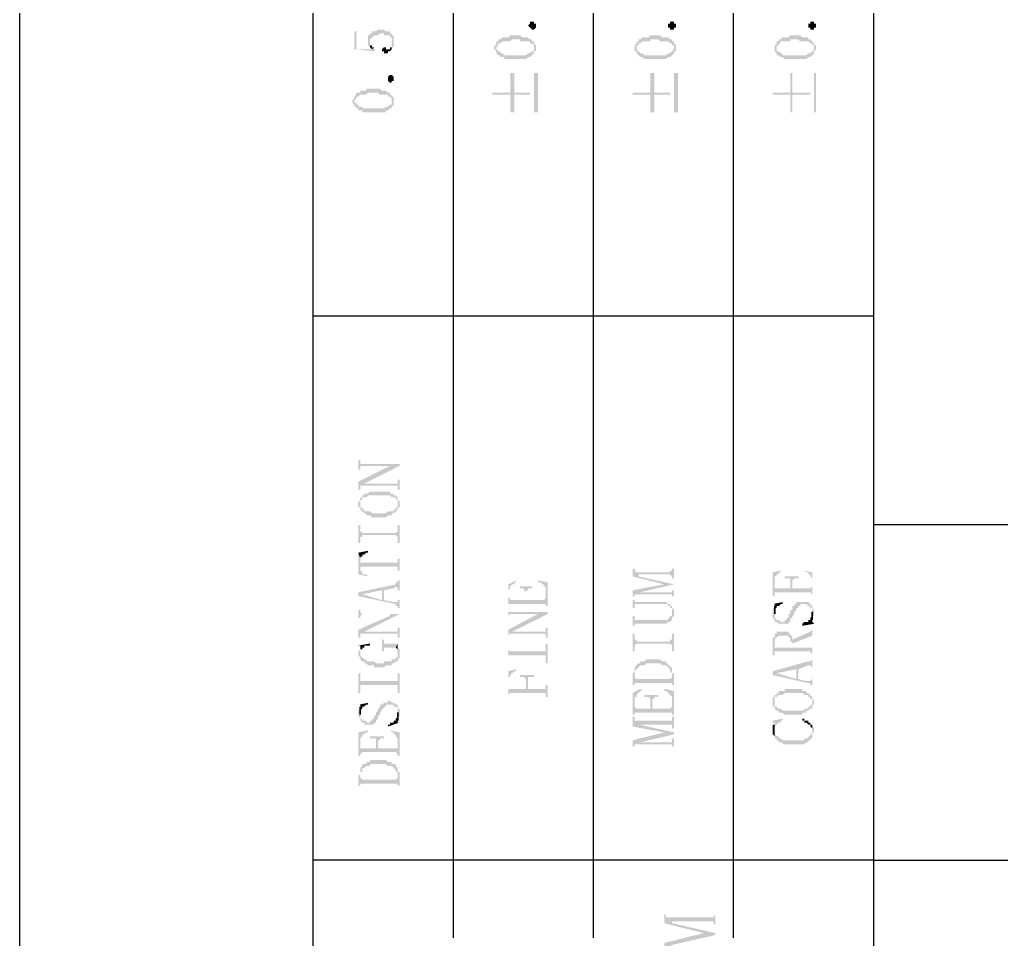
# Model space of a CAD drawing. Header units: millimetres. Extents: x 1186 to 2336, y 1181 to 1549.
# Drawn here: x 1915.52 to 1937.97, y 1277.39 to 1298.41 of the extents above; entities that cross this region are included whole.
import ezdxf

# ---------------------------------------------------------------- set-up
doc = ezdxf.new("R2010")
doc.units = ezdxf.units.MM

msp = doc.modelspace()

# ---------------------------------------------------------------- hatches: boundary and pattern name
at = {"transparency": 33554559}
for points in [[(1927.32508, 1298.27699), (1927.32508, 1298.23186), (1927.32508, 1298.23186), (1927.27995, 1298.18673), (1927.23481, 1298.18673), (1927.18968, 1298.23186), (1927.18968, 1298.23186), (1927.14455, 1298.27699), (1927.14455, 1298.27699), (1927.18968, 1298.32212), (1927.18968, 1298.36726), (1927.27995, 1298.36726), (1927.27995, 1298.32212), (1927.32508, 1298.32212), (1927.32508, 1298.27699)], [(1930.52946, 1298.27699), (1930.52946, 1298.23186), (1930.48433, 1298.23186), (1930.48433, 1298.18673), (1930.39406, 1298.18673), (1930.39406, 1298.23186), (1930.34893, 1298.23186), (1930.34893, 1298.27699), (1930.34893, 1298.32212), (1930.39406, 1298.32212), (1930.39406, 1298.36726), (1930.48433, 1298.36726), (1930.48433, 1298.32212), (1930.52946, 1298.32212), (1930.52946, 1298.27699)], [(1933.73385, 1298.27699), (1933.73385, 1298.23186), (1933.68871, 1298.23186), (1933.68871, 1298.18673), (1933.59845, 1298.18673), (1933.59845, 1298.23186), (1933.55332, 1298.23186), (1933.55332, 1298.27699), (1933.55332, 1298.32212), (1933.59845, 1298.32212), (1933.59845, 1298.36726), (1933.68871, 1298.36726), (1933.68871, 1298.32212), (1933.73385, 1298.32212), (1933.73385, 1298.27699)], [(1923.17292, 1298.1416), (1923.17292, 1297.73541), (1923.62424, 1297.69027), (1923.66937, 1297.73541), (1923.62424, 1297.73541), (1923.62424, 1297.78054), (1923.57911, 1297.73541), (1923.21805, 1297.73541), (1923.21805, 1298.1416)], [(1923.48884, 1297.96107), (1923.48884, 1297.8708), (1923.48884, 1297.82567), (1923.48884, 1297.82567), (1923.53397, 1297.78054), (1923.53397, 1297.91593), (1923.53397, 1297.96107), (1923.53397, 1297.96107), (1923.57911, 1298.0062), (1923.57911, 1298.0062), (1923.62424, 1298.05133), (1923.7145, 1298.05133), (1923.75964, 1298.09646), (1923.8499, 1298.09646), (1923.8499, 1298.05133), (1923.9853, 1298.05133), (1923.9853, 1298.0062), (1924.03043, 1298.0062), (1924.03043, 1297.96107), (1924.03043, 1297.91593), (1924.03043, 1297.78054), (1924.07556, 1297.78054), (1924.07556, 1297.82567), (1924.07556, 1297.91593), (1924.07556, 1297.96107), (1924.07556, 1298.05133), (1924.03043, 1298.05133), (1924.03043, 1298.09646), (1923.9853, 1298.09646), (1923.9853, 1298.1416), (1923.89503, 1298.1416), (1923.8499, 1298.18673), (1923.7145, 1298.18673), (1923.66937, 1298.1416), (1923.57911, 1298.1416), (1923.57911, 1298.09646), (1923.53397, 1298.09646), (1923.53397, 1298.05133), (1923.48884, 1298.05133), (1923.48884, 1298.0062)], [(1923.53397, 1297.78054), (1923.53397, 1297.78054), (1923.57911, 1297.73541), (1923.57911, 1297.73541), (1923.62424, 1297.78054), (1923.57911, 1297.78054), (1923.57911, 1297.82567), (1923.53397, 1297.82567), (1923.53397, 1297.8708), (1923.53397, 1297.91593)], [(1923.80477, 1297.73541), (1923.80477, 1297.69027), (1923.8499, 1297.69027), (1923.8499, 1297.64514), (1923.94016, 1297.64514), (1923.94016, 1297.69027), (1923.9853, 1297.69027), (1924.03043, 1297.73541), (1924.03043, 1297.91593), (1924.03043, 1297.82567), (1924.03043, 1297.78054), (1923.9853, 1297.78054), (1923.9853, 1297.73541), (1923.89503, 1297.73541), (1923.89503, 1297.78054), (1923.8499, 1297.78054)], [(1926.3773, 1297.78054), (1926.3773, 1297.73541), (1926.3773, 1297.73541), (1926.42243, 1297.69027), (1926.42243, 1297.64514), (1926.42243, 1297.78054), (1926.42243, 1297.78054), (1926.46757, 1297.82567), (1926.46757, 1297.8708), (1926.5127, 1297.8708), (1926.55783, 1297.91593), (1926.73836, 1297.91593), (1926.78349, 1297.96107), (1926.96402, 1297.96107), (1926.96402, 1297.91593), (1927.18968, 1297.91593), (1927.18968, 1297.8708), (1927.23481, 1297.8708), (1927.27995, 1297.82567), (1927.27995, 1297.78054), (1927.27995, 1297.91593), (1927.23481, 1297.91593), (1927.23481, 1297.96107), (1927.18968, 1297.96107), (1927.14455, 1298.0062), (1927.00915, 1298.0062), (1926.96402, 1298.05133), (1926.73836, 1298.05133), (1926.69323, 1298.0062), (1926.55783, 1298.0062), (1926.5127, 1297.96107), (1926.46757, 1297.96107), (1926.46757, 1297.91593), (1926.42243, 1297.91593), (1926.42243, 1297.8708), (1926.42243, 1297.82567), (1926.3773, 1297.82567)], [(1929.58169, 1297.78054), (1929.58169, 1297.73541), (1929.58169, 1297.69027), (1929.62682, 1297.69027), (1929.62682, 1297.64514), (1929.62682, 1297.78054), (1929.62682, 1297.82567), (1929.67195, 1297.82567), (1929.67195, 1297.8708), (1929.71708, 1297.8708), (1929.76221, 1297.91593), (1929.94274, 1297.91593), (1929.94274, 1297.96107), (1930.12327, 1297.96107), (1930.1684, 1297.91593), (1930.34893, 1297.91593), (1930.39406, 1297.8708), (1930.4392, 1297.8708), (1930.4392, 1297.82567), (1930.48433, 1297.82567), (1930.48433, 1297.78054), (1930.48433, 1297.91593), (1930.4392, 1297.91593), (1930.4392, 1297.96107), (1930.39406, 1297.96107), (1930.34893, 1298.0062), (1930.21354, 1298.0062), (1930.1684, 1298.05133), (1929.94274, 1298.05133), (1929.89761, 1298.0062), (1929.76221, 1298.0062), (1929.71708, 1297.96107), (1929.67195, 1297.96107), (1929.67195, 1297.91593), (1929.62682, 1297.91593), (1929.62682, 1297.8708), (1929.62682, 1297.8708), (1929.58169, 1297.82567)], [(1932.78607, 1297.78054), (1932.78607, 1297.73541), (1932.78607, 1297.69027), (1932.78607, 1297.69027), (1932.8312, 1297.64514), (1932.8312, 1297.78054), (1932.8312, 1297.82567), (1932.87633, 1297.82567), (1932.87633, 1297.8708), (1932.92147, 1297.8708), (1932.92147, 1297.91593), (1933.14713, 1297.91593), (1933.14713, 1297.96107), (1933.32766, 1297.96107), (1933.37279, 1297.91593), (1933.55332, 1297.91593), (1933.59845, 1297.8708), (1933.64358, 1297.8708), (1933.64358, 1297.82567), (1933.68871, 1297.82567), (1933.68871, 1297.78054), (1933.68871, 1297.8708), (1933.64358, 1297.91593), (1933.64358, 1297.91593), (1933.59845, 1297.96107), (1933.55332, 1297.96107), (1933.55332, 1298.0062), (1933.41792, 1298.0062), (1933.37279, 1298.05133), (1933.14713, 1298.05133), (1933.102, 1298.0062), (1932.9666, 1298.0062), (1932.92147, 1297.96107), (1932.87633, 1297.96107), (1932.87633, 1297.91593), (1932.8312, 1297.91593), (1932.8312, 1297.8708), (1932.8312, 1297.8708), (1932.78607, 1297.82567)], [(1926.42243, 1297.64514), (1926.46757, 1297.60001), (1926.5127, 1297.60001), (1926.5127, 1297.55488), (1926.60296, 1297.55488), (1926.60296, 1297.50974), (1927.09942, 1297.50974), (1927.14455, 1297.55488), (1927.18968, 1297.55488), (1927.23481, 1297.60001), (1927.23481, 1297.60001), (1927.27995, 1297.64514), (1927.27995, 1297.69027), (1927.32508, 1297.69027), (1927.32508, 1297.73541), (1927.32508, 1297.78054), (1927.32508, 1297.82567), (1927.32508, 1297.82567), (1927.27995, 1297.8708), (1927.27995, 1297.73541), (1927.27995, 1297.69027), (1927.23481, 1297.69027), (1927.18968, 1297.64514), (1927.14455, 1297.64514), (1927.09942, 1297.60001), (1926.60296, 1297.60001), (1926.55783, 1297.64514), (1926.5127, 1297.64514), (1926.5127, 1297.69027), (1926.46757, 1297.69027), (1926.42243, 1297.73541), (1926.42243, 1297.78054)], [(1929.62682, 1297.64514), (1929.67195, 1297.60001), (1929.67195, 1297.60001), (1929.71708, 1297.55488), (1929.76221, 1297.55488), (1929.80735, 1297.50974), (1930.3038, 1297.50974), (1930.34893, 1297.55488), (1930.39406, 1297.55488), (1930.4392, 1297.60001), (1930.4392, 1297.60001), (1930.48433, 1297.64514), (1930.48433, 1297.69027), (1930.52946, 1297.69027), (1930.52946, 1297.73541), (1930.52946, 1297.78054), (1930.52946, 1297.82567), (1930.52946, 1297.82567), (1930.48433, 1297.8708), (1930.48433, 1297.73541), (1930.48433, 1297.73541), (1930.4392, 1297.69027), (1930.4392, 1297.69027), (1930.39406, 1297.64514), (1930.34893, 1297.64514), (1930.3038, 1297.60001), (1929.80735, 1297.60001), (1929.76221, 1297.64514), (1929.71708, 1297.64514), (1929.67195, 1297.69027), (1929.67195, 1297.69027), (1929.62682, 1297.73541), (1929.62682, 1297.78054)], [(1932.8312, 1297.64514), (1932.8312, 1297.60001), (1932.87633, 1297.60001), (1932.92147, 1297.55488), (1932.9666, 1297.55488), (1933.01173, 1297.50974), (1933.50818, 1297.50974), (1933.55332, 1297.55488), (1933.59845, 1297.55488), (1933.64358, 1297.60001), (1933.64358, 1297.60001), (1933.68871, 1297.64514), (1933.68871, 1297.69027), (1933.68871, 1297.69027), (1933.73385, 1297.73541), (1933.73385, 1297.78054), (1933.73385, 1297.82567), (1933.68871, 1297.82567), (1933.68871, 1297.8708), (1933.68871, 1297.73541), (1933.68871, 1297.73541), (1933.64358, 1297.69027), (1933.64358, 1297.69027), (1933.59845, 1297.64514), (1933.55332, 1297.64514), (1933.50818, 1297.60001), (1932.9666, 1297.60001), (1932.9666, 1297.64514), (1932.92147, 1297.64514), (1932.87633, 1297.69027), (1932.8312, 1297.69027), (1932.8312, 1297.73541), (1932.8312, 1297.78054)], [(1924.07556, 1297.05842), (1924.07556, 1297.01329), (1924.03043, 1297.01329), (1924.03043, 1296.96816), (1923.9853, 1296.96816), (1923.94016, 1297.01329), (1923.94016, 1297.05842), (1923.94016, 1297.10356), (1923.94016, 1297.10356), (1923.9853, 1297.14869), (1924.03043, 1297.14869), (1924.07556, 1297.10356), (1924.07556, 1297.05842)], [(1926.33217, 1296.7425), (1926.33217, 1296.69737), (1926.73836, 1296.69737), (1926.73836, 1296.29118), (1926.82862, 1296.29118), (1926.82862, 1296.69737), (1927.18968, 1296.69737), (1927.18968, 1296.7425), (1926.82862, 1296.7425), (1926.82862, 1297.19382), (1926.73836, 1297.19382), (1926.73836, 1296.7425)], [(1927.37021, 1296.29118), (1927.37021, 1297.19382), (1927.27995, 1297.19382), (1927.27995, 1296.29118)], [(1929.53655, 1296.7425), (1929.53655, 1296.69737), (1929.94274, 1296.69737), (1929.94274, 1296.29118), (1930.03301, 1296.29118), (1930.03301, 1296.69737), (1930.39406, 1296.69737), (1930.39406, 1296.7425), (1930.03301, 1296.7425), (1930.03301, 1297.19382), (1929.94274, 1297.19382), (1929.94274, 1296.7425)], [(1930.57459, 1296.29118), (1930.57459, 1297.19382), (1930.48433, 1297.19382), (1930.48433, 1296.29118)], [(1932.74094, 1296.7425), (1932.74094, 1296.69737), (1933.14713, 1296.69737), (1933.14713, 1296.29118), (1933.19226, 1296.29118), (1933.19226, 1296.69737), (1933.59845, 1296.69737), (1933.59845, 1296.7425), (1933.19226, 1296.7425), (1933.19226, 1297.19382), (1933.14713, 1297.19382), (1933.14713, 1296.7425)], [(1933.73385, 1296.29118), (1933.73385, 1297.19382), (1933.68871, 1297.19382), (1933.68871, 1296.29118)], [(1923.12779, 1296.56197), (1923.12779, 1296.51684), (1923.17292, 1296.4717), (1923.17292, 1296.42657), (1923.17292, 1296.56197), (1923.17292, 1296.56197), (1923.21805, 1296.6071), (1923.21805, 1296.65223), (1923.26318, 1296.65223), (1923.30831, 1296.69737), (1923.44371, 1296.69737), (1923.48884, 1296.7425), (1923.7145, 1296.7425), (1923.75964, 1296.69737), (1923.94016, 1296.69737), (1923.94016, 1296.65223), (1923.9853, 1296.65223), (1924.03043, 1296.6071), (1924.03043, 1296.56197), (1924.03043, 1296.69737), (1923.9853, 1296.69737), (1923.9853, 1296.7425), (1923.94016, 1296.7425), (1923.89503, 1296.78763), (1923.80477, 1296.78763), (1923.75964, 1296.83276), (1923.44371, 1296.83276), (1923.44371, 1296.78763), (1923.30831, 1296.78763), (1923.30831, 1296.7425), (1923.21805, 1296.7425), (1923.21805, 1296.69737), (1923.21805, 1296.69737), (1923.17292, 1296.65223), (1923.17292, 1296.6071), (1923.17292, 1296.6071)], [(1923.17292, 1296.42657), (1923.21805, 1296.42657), (1923.21805, 1296.38144), (1923.26318, 1296.38144), (1923.26318, 1296.33631), (1923.35345, 1296.33631), (1923.35345, 1296.29118), (1923.89503, 1296.29118), (1923.89503, 1296.33631), (1923.94016, 1296.33631), (1923.9853, 1296.38144), (1924.03043, 1296.38144), (1924.03043, 1296.42657), (1924.03043, 1296.42657), (1924.07556, 1296.4717), (1924.07556, 1296.51684), (1924.07556, 1296.56197), (1924.07556, 1296.6071), (1924.07556, 1296.65223), (1924.03043, 1296.65223), (1924.03043, 1296.51684), (1924.03043, 1296.4717), (1923.9853, 1296.4717), (1923.94016, 1296.42657), (1923.89503, 1296.42657), (1923.8499, 1296.38144), (1923.35345, 1296.38144), (1923.35345, 1296.42657), (1923.26318, 1296.42657), (1923.26318, 1296.4717), (1923.21805, 1296.4717), (1923.21805, 1296.51684), (1923.17292, 1296.51684), (1923.17292, 1296.56197)], [(1923.26318, 1288.34791), (1923.26318, 1288.12225), (1923.30831, 1288.12225), (1923.30831, 1288.21252), (1924.21096, 1288.21252), (1924.21096, 1288.25765), (1923.30831, 1288.25765), (1923.30831, 1288.34791)], [(1923.26318, 1287.85146), (1923.26318, 1287.67093), (1923.30831, 1287.67093), (1923.30831, 1287.7612), (1923.35345, 1287.7612), (1923.39858, 1287.80633), (1924.21096, 1288.21252), (1923.9853, 1288.21252)], [(1923.35345, 1287.7612), (1924.16583, 1287.7612), (1924.16583, 1287.67093), (1924.21096, 1287.67093), (1924.21096, 1287.89659), (1924.16583, 1287.89659), (1924.16583, 1287.85146), (1924.16583, 1287.80633), (1923.39858, 1287.80633)], [(1923.30831, 1287.44527), (1923.30831, 1287.35501), (1923.30831, 1287.40014), (1923.30831, 1287.40014), (1923.35345, 1287.44527), (1923.35345, 1287.4904), (1923.44371, 1287.4904), (1923.48884, 1287.53553), (1923.9853, 1287.53553), (1924.03043, 1287.4904), (1924.12069, 1287.4904), (1924.12069, 1287.44527), (1924.16583, 1287.44527), (1924.16583, 1287.40014), (1924.16583, 1287.35501), (1924.16583, 1287.4904), (1924.16583, 1287.4904), (1924.12069, 1287.53553), (1924.07556, 1287.53553), (1924.07556, 1287.58067), (1923.9853, 1287.58067), (1923.9853, 1287.6258), (1923.53397, 1287.6258), (1923.48884, 1287.58067), (1923.39858, 1287.58067), (1923.39858, 1287.53553), (1923.35345, 1287.53553), (1923.35345, 1287.4904), (1923.30831, 1287.4904)], [(1923.26318, 1287.35501), (1923.26318, 1287.30987), (1923.26318, 1287.26474), (1923.30831, 1287.26474), (1923.30831, 1287.21961), (1923.30831, 1287.21961), (1923.35345, 1287.17448), (1923.35345, 1287.17448), (1923.39858, 1287.12935), (1923.44371, 1287.12935), (1923.44371, 1287.08421), (1923.53397, 1287.08421), (1923.57911, 1287.03908), (1923.89503, 1287.03908), (1923.94016, 1287.08421), (1924.03043, 1287.08421), (1924.03043, 1287.12935), (1924.07556, 1287.12935), (1924.12069, 1287.17448), (1924.12069, 1287.17448), (1924.16583, 1287.21961), (1924.16583, 1287.26474), (1924.21096, 1287.26474), (1924.21096, 1287.30987), (1924.21096, 1287.35501), (1924.21096, 1287.40014), (1924.21096, 1287.40014), (1924.16583, 1287.44527), (1924.16583, 1287.35501), (1924.16583, 1287.30987), (1924.16583, 1287.26474), (1924.12069, 1287.26474), (1924.12069, 1287.21961), (1924.07556, 1287.21961), (1924.07556, 1287.17448), (1923.94016, 1287.17448), (1923.89503, 1287.12935), (1923.57911, 1287.12935), (1923.53397, 1287.17448), (1923.39858, 1287.17448), (1923.39858, 1287.21961), (1923.35345, 1287.21961), (1923.35345, 1287.26474), (1923.30831, 1287.26474), (1923.30831, 1287.30987), (1923.30831, 1287.44527), (1923.30831, 1287.40014), (1923.26318, 1287.40014)], [(1923.26318, 1286.85855), (1923.26318, 1286.45236), (1923.30831, 1286.45236), (1923.30831, 1286.58776), (1923.35345, 1286.58776), (1923.35345, 1286.63289), (1924.12069, 1286.63289), (1924.16583, 1286.58776), (1924.16583, 1286.45236), (1924.21096, 1286.45236), (1924.21096, 1286.85855), (1924.16583, 1286.85855), (1924.16583, 1286.72316), (1924.16583, 1286.72316), (1924.12069, 1286.67802), (1923.35345, 1286.67802), (1923.30831, 1286.72316), (1923.30831, 1286.85855)], [(1923.26318, 1286.2267), (1923.30831, 1286.09131), (1923.30831, 1286.13644), (1923.35345, 1286.13644), (1923.35345, 1286.18157), (1923.39858, 1286.18157), (1923.44371, 1286.2267), (1923.48884, 1286.2267), (1923.48884, 1286.27183)], [(1923.26318, 1286.2267), (1923.26318, 1285.73025), (1923.48884, 1285.68512), (1923.48884, 1285.68512), (1923.44371, 1285.73025), (1923.35345, 1285.73025), (1923.35345, 1285.77538), (1923.35345, 1285.77538), (1923.30831, 1285.82051), (1923.30831, 1286.09131)], [(1923.30831, 1286.09131), (1923.30831, 1285.86564), (1923.30831, 1285.91078), (1924.16583, 1285.91078), (1924.16583, 1285.82051), (1924.21096, 1285.82051), (1924.21096, 1286.09131), (1924.16583, 1286.09131), (1924.16583, 1286.04617), (1924.16583, 1286.00104), (1923.30831, 1286.00104), (1923.30831, 1286.04617)], [(1929.53655, 1285.86564), (1929.53655, 1285.68512), (1930.25867, 1285.50459), (1930.48433, 1285.50459), (1929.67195, 1285.68512), (1929.67195, 1285.73025), (1929.62682, 1285.77538), (1929.62682, 1285.77538), (1929.58169, 1285.82051), (1929.58169, 1285.86564), (1929.58169, 1285.86564)], [(1929.62682, 1285.77538), (1929.67195, 1285.73025), (1930.39406, 1285.73025), (1930.4392, 1285.68512), (1930.4392, 1285.63998), (1930.48433, 1285.63998), (1930.48433, 1285.86564), (1930.4392, 1285.86564), (1930.4392, 1285.82051), (1930.39406, 1285.82051), (1930.39406, 1285.77538)], [(1932.74094, 1285.77538), (1932.74094, 1285.23379), (1932.78607, 1285.23379), (1932.78607, 1285.59485), (1932.78607, 1285.63998), (1932.78607, 1285.68512), (1932.8312, 1285.68512), (1932.8312, 1285.73025), (1932.87633, 1285.73025), (1932.87633, 1285.77538), (1932.92147, 1285.77538), (1932.92147, 1285.82051)], [(1933.46305, 1285.82051), (1933.46305, 1285.82051), (1933.50818, 1285.77538), (1933.55332, 1285.77538), (1933.55332, 1285.73025), (1933.59845, 1285.73025), (1933.59845, 1285.68512), (1933.59845, 1285.68512), (1933.64358, 1285.63998), (1933.64358, 1285.59485), (1933.64358, 1285.23379), (1933.64358, 1285.77538)], [(1923.26318, 1285.32406), (1923.26318, 1285.23379), (1923.35345, 1285.27893), (1923.80477, 1285.36919), (1923.80477, 1285.14353), (1923.8499, 1285.36919), (1924.07556, 1285.41432), (1924.07556, 1285.41432), (1924.12069, 1285.45945), (1924.16583, 1285.41432), (1924.16583, 1285.36919), (1924.21096, 1285.36919), (1924.21096, 1285.59485), (1924.16583, 1285.59485), (1924.16583, 1285.54972), (1924.12069, 1285.54972), (1924.12069, 1285.50459)], [(1926.69323, 1285.50459), (1926.69323, 1285.00813), (1926.69323, 1285.36919), (1926.69323, 1285.36919), (1926.73836, 1285.41432), (1926.73836, 1285.45945), (1926.73836, 1285.45945), (1926.78349, 1285.50459), (1926.82862, 1285.50459), (1926.82862, 1285.54972), (1926.87376, 1285.54972), (1926.87376, 1285.59485)], [(1927.37021, 1285.54972), (1927.46047, 1285.54972), (1927.46047, 1285.50459), (1927.50561, 1285.50459), (1927.50561, 1285.45945), (1927.55074, 1285.45945), (1927.55074, 1285.41432), (1927.55074, 1285.00813), (1927.59587, 1285.00813), (1927.59587, 1285.54972), (1927.37021, 1285.59485)], [(1932.78607, 1285.27893), (1932.78607, 1285.32406), (1933.59845, 1285.32406), (1933.64358, 1285.27893), (1933.64358, 1285.45945), (1933.64358, 1285.45945), (1933.59845, 1285.41432), (1933.19226, 1285.41432), (1933.19226, 1285.54972), (1933.14713, 1285.41432), (1932.78607, 1285.41432), (1932.78607, 1285.59485)], [(1933.01173, 1285.68512), (1933.01173, 1285.63998), (1933.14713, 1285.63998), (1933.14713, 1285.59485), (1933.14713, 1285.41432), (1933.19226, 1285.54972), (1933.19226, 1285.59485), (1933.19226, 1285.59485), (1933.23739, 1285.63998), (1933.32766, 1285.63998), (1933.32766, 1285.68512)], [(1923.26318, 1285.23379), (1924.12069, 1285.05327), (1924.12069, 1285.00813), (1924.16583, 1285.00813), (1924.16583, 1284.963), (1924.21096, 1284.963), (1924.21096, 1285.14353), (1924.16583, 1285.14353), (1924.16583, 1285.0984), (1924.07556, 1285.0984), (1923.8499, 1285.14353), (1923.8499, 1285.36919), (1923.80477, 1285.14353), (1923.35345, 1285.27893), (1923.35345, 1285.27893)], [(1926.69323, 1285.00813), (1926.69323, 1285.05327), (1927.55074, 1285.05327), (1927.55074, 1285.18866), (1927.55074, 1285.18866), (1927.50561, 1285.14353), (1927.09942, 1285.14353), (1927.09942, 1285.32406), (1927.09942, 1285.14353), (1926.73836, 1285.14353), (1926.73836, 1285.18866), (1926.69323, 1285.18866), (1926.69323, 1285.36919)], [(1926.96402, 1285.45945), (1926.96402, 1285.41432), (1927.05428, 1285.41432), (1927.05428, 1285.36919), (1927.05428, 1285.36919), (1927.09942, 1285.32406), (1927.09942, 1285.14353), (1927.09942, 1285.32406), (1927.09942, 1285.36919), (1927.14455, 1285.36919), (1927.14455, 1285.41432), (1927.23481, 1285.41432), (1927.23481, 1285.45945)], [(1929.53655, 1285.36919), (1929.53655, 1285.23379), (1929.58169, 1285.23379), (1929.58169, 1285.27893), (1929.62682, 1285.27893), (1929.71708, 1285.32406), (1930.48433, 1285.50459), (1930.25867, 1285.50459)], [(1929.62682, 1285.27893), (1930.4392, 1285.27893), (1930.4392, 1285.23379), (1930.48433, 1285.23379), (1930.48433, 1285.36919), (1930.4392, 1285.36919), (1930.4392, 1285.32406), (1929.71708, 1285.32406)], [(1929.53655, 1285.14353), (1929.53655, 1284.963), (1929.58169, 1284.963), (1929.58169, 1285.00813), (1929.58169, 1285.05327), (1930.34893, 1285.05327), (1930.34893, 1285.00813), (1930.39406, 1285.00813), (1930.39406, 1284.963), (1930.4392, 1284.963), (1930.4392, 1284.87274), (1930.4392, 1285.00813), (1930.39406, 1285.00813), (1930.39406, 1285.05327), (1930.34893, 1285.05327), (1930.3038, 1285.0984), (1929.58169, 1285.0984), (1929.58169, 1285.14353), (1929.58169, 1285.14353)], [(1923.26318, 1284.91787), (1923.26318, 1284.73734), (1923.30831, 1284.73734), (1923.30831, 1284.78247), (1923.30831, 1284.78247), (1923.35345, 1284.8276), (1923.9853, 1284.8276), (1923.9853, 1284.78247), (1924.21096, 1284.8276), (1923.35345, 1284.8276), (1923.30831, 1284.87274), (1923.30831, 1284.91787)], [(1926.69323, 1284.963), (1926.69323, 1284.73734), (1926.69323, 1284.78247), (1926.69323, 1284.78247), (1926.73836, 1284.8276), (1927.59587, 1284.8276), (1927.59587, 1284.87274), (1926.69323, 1284.87274)], [(1929.53655, 1284.78247), (1929.53655, 1284.55681), (1929.58169, 1284.55681), (1929.58169, 1284.60194), (1930.3038, 1284.60194), (1930.34893, 1284.64708), (1930.39406, 1284.64708), (1930.4392, 1284.69221), (1930.4392, 1284.73734), (1930.4392, 1284.73734), (1930.48433, 1284.78247), (1930.48433, 1284.87274), (1930.48433, 1284.91787), (1930.48433, 1284.91787), (1930.4392, 1284.963), (1930.4392, 1284.8276), (1930.4392, 1284.78247), (1930.39406, 1284.78247), (1930.39406, 1284.73734), (1930.34893, 1284.73734), (1930.34893, 1284.69221), (1929.58169, 1284.69221), (1929.58169, 1284.73734), (1929.58169, 1284.78247)], [(1932.74094, 1284.8276), (1932.74094, 1284.73734), (1932.74094, 1284.73734), (1932.78607, 1284.69221), (1932.78607, 1284.64708), (1932.8312, 1284.64708), (1932.87633, 1284.60194), (1933.102, 1284.60194), (1933.102, 1284.64708), (1933.14713, 1284.64708), (1933.14713, 1284.69221), (1933.14713, 1284.73734), (1933.19226, 1284.73734), (1933.19226, 1284.78247), (1933.19226, 1284.78247), (1933.23739, 1284.8276), (1933.23739, 1284.87274), (1933.23739, 1284.87274), (1933.28252, 1284.91787), (1933.28252, 1284.963), (1933.32766, 1284.963), (1933.32766, 1285.00813), (1933.37279, 1285.00813), (1933.37279, 1285.05327), (1933.50818, 1285.05327), (1933.55332, 1285.00813), (1933.59845, 1285.00813), (1933.59845, 1284.963), (1933.64358, 1284.963), (1933.64358, 1284.87274), (1933.64358, 1284.73734), (1933.64358, 1284.78247), (1933.68871, 1284.78247), (1933.68871, 1284.87274), (1933.68871, 1284.91787), (1933.64358, 1284.963), (1933.64358, 1285.00813), (1933.64358, 1285.00813), (1933.59845, 1285.05327), (1933.59845, 1285.05327), (1933.55332, 1285.0984), (1933.28252, 1285.0984), (1933.28252, 1285.05327), (1933.23739, 1285.05327), (1933.23739, 1285.00813), (1933.19226, 1285.00813), (1933.19226, 1284.91787), (1933.14713, 1284.91787), (1933.14713, 1284.8276), (1933.102, 1284.8276), (1933.102, 1284.73734), (1933.05686, 1284.73734), (1933.05686, 1284.69221), (1933.01173, 1284.69221), (1933.01173, 1284.64708), (1932.92147, 1284.64708), (1932.87633, 1284.69221), (1932.8312, 1284.69221), (1932.78607, 1284.73734), (1932.78607, 1284.78247), (1932.78607, 1284.963), (1932.74094, 1284.963), (1932.74094, 1284.91787), (1932.74094, 1284.87274)], [(1932.74094, 1285.05327), (1932.78607, 1285.05327), (1932.78607, 1284.87274), (1932.78607, 1284.963), (1932.8312, 1284.963), (1932.8312, 1285.00813), (1932.87633, 1285.00813), (1932.92147, 1285.05327), (1932.9666, 1285.05327), (1932.9666, 1285.0984)], [(1923.26318, 1284.46655), (1923.26318, 1284.28602), (1923.30831, 1284.28602), (1923.30831, 1284.33115), (1923.30831, 1284.37628), (1923.35345, 1284.37628), (1923.39858, 1284.42141), (1924.21096, 1284.8276), (1923.9853, 1284.78247)], [(1926.69323, 1284.46655), (1926.69323, 1284.28602), (1926.69323, 1284.33115), (1926.69323, 1284.33115), (1926.73836, 1284.37628), (1926.73836, 1284.37628), (1926.78349, 1284.42141), (1927.59587, 1284.8276), (1927.37021, 1284.8276)], [(1933.41792, 1284.60194), (1933.41792, 1284.55681), (1933.68871, 1284.60194), (1933.64358, 1284.64708), (1933.64358, 1284.8276), (1933.64358, 1284.78247), (1933.59845, 1284.73734), (1933.59845, 1284.69221), (1933.55332, 1284.69221), (1933.55332, 1284.64708), (1933.46305, 1284.64708)], [(1923.35345, 1284.37628), (1924.16583, 1284.37628), (1924.16583, 1284.33115), (1924.16583, 1284.28602), (1924.21096, 1284.28602), (1924.21096, 1284.51168), (1924.16583, 1284.51168), (1924.16583, 1284.42141), (1923.39858, 1284.42141)], [(1926.73836, 1284.37628), (1927.55074, 1284.37628), (1927.55074, 1284.28602), (1927.59587, 1284.28602), (1927.59587, 1284.51168), (1927.55074, 1284.51168), (1927.55074, 1284.46655), (1927.55074, 1284.42141), (1926.78349, 1284.42141)], [(1933.19226, 1284.24089), (1933.19226, 1284.15062), (1933.64358, 1284.33115), (1933.64358, 1284.51168), (1933.64358, 1284.46655), (1933.64358, 1284.46655), (1933.59845, 1284.42141), (1933.59845, 1284.42141)], [(1923.80477, 1284.24089), (1923.80477, 1283.97009), (1923.8499, 1283.97009), (1923.8499, 1284.01523), (1923.8499, 1284.06036), (1924.12069, 1284.06036), (1924.16583, 1284.15062), (1923.8499, 1284.15062), (1923.8499, 1284.19575), (1923.8499, 1284.24089)], [(1929.53655, 1284.37628), (1929.53655, 1283.97009), (1929.58169, 1283.97009), (1929.58169, 1284.10549), (1929.58169, 1284.10549), (1929.62682, 1284.15062), (1930.39406, 1284.15062), (1930.4392, 1284.10549), (1930.4392, 1283.97009), (1930.48433, 1283.97009), (1930.48433, 1284.37628), (1930.4392, 1284.37628), (1930.4392, 1284.24089), (1930.39406, 1284.24089), (1930.39406, 1284.19575), (1929.62682, 1284.19575), (1929.62682, 1284.24089), (1929.58169, 1284.24089), (1929.58169, 1284.37628)], [(1932.74094, 1284.19575), (1932.74094, 1283.87983), (1932.78607, 1283.87983), (1932.78607, 1284.19575), (1932.78607, 1284.24089), (1932.78607, 1284.24089), (1932.8312, 1284.28602), (1932.8312, 1284.28602), (1932.87633, 1284.33115), (1933.102, 1284.33115), (1933.102, 1284.28602), (1933.14713, 1284.28602), (1933.14713, 1284.24089), (1933.14713, 1284.19575), (1933.19226, 1284.19575), (1933.19226, 1284.06036), (1933.19226, 1284.33115), (1933.14713, 1284.33115), (1933.14713, 1284.37628), (1933.102, 1284.37628), (1933.102, 1284.42141), (1932.8312, 1284.42141), (1932.8312, 1284.37628), (1932.78607, 1284.37628), (1932.78607, 1284.33115), (1932.78607, 1284.28602), (1932.74094, 1284.28602)], [(1932.78607, 1283.92496), (1932.78607, 1283.97009), (1933.59845, 1283.97009), (1933.59845, 1283.92496), (1933.64358, 1283.92496), (1933.64358, 1283.87983), (1933.64358, 1284.10549), (1933.64358, 1284.06036), (1933.19226, 1284.06036), (1933.19226, 1284.24089), (1933.19226, 1284.33115), (1933.19226, 1284.06036), (1932.78607, 1284.06036), (1932.78607, 1284.15062)], [(1923.26318, 1284.10549), (1923.30831, 1284.10549), (1923.30831, 1283.92496), (1923.30831, 1283.97009), (1923.30831, 1284.01523), (1923.35345, 1284.01523), (1923.35345, 1284.06036), (1923.39858, 1284.06036), (1923.39858, 1284.10549), (1923.53397, 1284.10549), (1923.53397, 1284.15062)], [(1923.26318, 1283.92496), (1923.26318, 1283.87983), (1923.26318, 1283.87983), (1923.30831, 1283.8347), (1923.30831, 1283.78956), (1923.30831, 1283.78956), (1923.35345, 1283.74443), (1923.39858, 1283.74443), (1923.39858, 1283.6993), (1923.44371, 1283.6993), (1923.48884, 1283.65417), (1923.62424, 1283.65417), (1923.62424, 1283.60904), (1923.8499, 1283.60904), (1923.89503, 1283.65417), (1924.03043, 1283.65417), (1924.03043, 1283.6993), (1924.07556, 1283.6993), (1924.12069, 1283.74443), (1924.16583, 1283.74443), (1924.16583, 1283.78956), (1924.16583, 1283.78956), (1924.21096, 1283.8347), (1924.21096, 1283.87983), (1924.21096, 1283.97009), (1924.21096, 1284.01523), (1924.21096, 1284.01523), (1924.16583, 1284.06036), (1924.16583, 1283.92496), (1924.16583, 1283.87983), (1924.16583, 1283.8347), (1924.12069, 1283.8347), (1924.12069, 1283.78956), (1924.03043, 1283.78956), (1924.03043, 1283.74443), (1923.8499, 1283.74443), (1923.8499, 1283.6993), (1923.66937, 1283.6993), (1923.62424, 1283.74443), (1923.44371, 1283.74443), (1923.44371, 1283.78956), (1923.39858, 1283.78956), (1923.35345, 1283.8347), (1923.35345, 1283.8347), (1923.30831, 1283.87983), (1923.30831, 1283.92496), (1923.30831, 1284.06036), (1923.30831, 1284.01523), (1923.26318, 1283.97009), (1923.26318, 1283.97009)], [(1924.12069, 1284.06036), (1924.16583, 1284.01523), (1924.16583, 1283.97009), (1924.16583, 1283.92496), (1924.16583, 1284.06036), (1924.16583, 1284.15062)], [(1926.69323, 1284.15062), (1926.69323, 1283.6993), (1926.69323, 1283.87983), (1927.55074, 1283.87983), (1927.55074, 1283.6993), (1927.59587, 1283.6993), (1927.59587, 1284.15062), (1927.55074, 1284.15062), (1927.55074, 1284.01523), (1927.55074, 1283.97009), (1926.73836, 1283.97009), (1926.69323, 1284.01523)], [(1929.53655, 1283.42851), (1929.53655, 1283.20285), (1929.58169, 1283.20285), (1929.58169, 1283.42851), (1929.58169, 1283.47364), (1929.58169, 1283.51877), (1929.62682, 1283.5639), (1929.62682, 1283.5639), (1929.67195, 1283.60904), (1929.67195, 1283.60904), (1929.71708, 1283.65417), (1929.80735, 1283.65417), (1929.85248, 1283.6993), (1930.1684, 1283.6993), (1930.21354, 1283.65417), (1930.3038, 1283.65417), (1930.34893, 1283.60904), (1930.34893, 1283.60904), (1930.39406, 1283.5639), (1930.39406, 1283.51877), (1930.39406, 1283.51877), (1930.4392, 1283.47364), (1930.4392, 1283.42851), (1930.4392, 1283.20285), (1930.48433, 1283.20285), (1930.48433, 1283.42851), (1930.48433, 1283.47364), (1930.4392, 1283.47364), (1930.4392, 1283.5639), (1930.4392, 1283.60904), (1930.39406, 1283.60904), (1930.39406, 1283.65417), (1930.34893, 1283.65417), (1930.34893, 1283.6993), (1930.3038, 1283.6993), (1930.3038, 1283.74443), (1930.21354, 1283.74443), (1930.1684, 1283.78956), (1929.85248, 1283.78956), (1929.80735, 1283.74443), (1929.71708, 1283.74443), (1929.71708, 1283.6993), (1929.67195, 1283.6993), (1929.62682, 1283.65417), (1929.62682, 1283.65417), (1929.58169, 1283.60904), (1929.58169, 1283.51877), (1929.58169, 1283.51877), (1929.53655, 1283.47364), (1929.53655, 1283.47364)], [(1932.74094, 1283.51877), (1932.74094, 1283.42851), (1932.8312, 1283.47364), (1933.28252, 1283.5639), (1933.28252, 1283.33824), (1933.32766, 1283.5639), (1933.55332, 1283.65417), (1933.59845, 1283.65417), (1933.64358, 1283.60904), (1933.64358, 1283.5639), (1933.64358, 1283.78956), (1933.64358, 1283.78956), (1933.59845, 1283.74443), (1933.55332, 1283.74443)], [(1926.69323, 1283.51877), (1926.69323, 1282.93205), (1926.69323, 1283.29311), (1926.69323, 1283.38337), (1926.73836, 1283.38337), (1926.73836, 1283.42851), (1926.73836, 1283.42851), (1926.78349, 1283.47364), (1926.78349, 1283.47364), (1926.82862, 1283.51877), (1926.87376, 1283.51877), (1926.87376, 1283.5639)], [(1932.74094, 1283.42851), (1933.55332, 1283.24798), (1933.59845, 1283.24798), (1933.59845, 1283.20285), (1933.64358, 1283.20285), (1933.64358, 1283.15771), (1933.64358, 1283.33824), (1933.64358, 1283.33824), (1933.59845, 1283.29311), (1933.50818, 1283.29311), (1933.32766, 1283.33824), (1933.32766, 1283.5639), (1933.28252, 1283.33824), (1932.8312, 1283.47364), (1932.8312, 1283.47364)], [(1923.26318, 1283.47364), (1923.26318, 1283.02232), (1923.30831, 1283.02232), (1923.30831, 1283.15771), (1923.30831, 1283.20285), (1924.16583, 1283.20285), (1924.16583, 1283.02232), (1924.21096, 1283.02232), (1924.21096, 1283.47364), (1924.16583, 1283.47364), (1924.16583, 1283.33824), (1924.16583, 1283.29311), (1923.30831, 1283.29311), (1923.30831, 1283.47364)], [(1926.96402, 1283.42851), (1926.96402, 1283.38337), (1927.05428, 1283.38337), (1927.09942, 1283.33824), (1927.09942, 1283.11258), (1927.14455, 1283.29311), (1927.14455, 1283.33824), (1927.14455, 1283.38337), (1927.27995, 1283.38337), (1927.27995, 1283.42851)], [(1929.58169, 1283.20285), (1929.58169, 1283.24798), (1930.4392, 1283.24798), (1930.4392, 1283.20285), (1930.4392, 1283.42851), (1930.4392, 1283.38337), (1930.4392, 1283.38337), (1930.39406, 1283.33824), (1929.62682, 1283.33824), (1929.58169, 1283.38337), (1929.58169, 1283.42851)], [(1926.69323, 1282.97719), (1926.69323, 1282.97719), (1926.73836, 1283.02232), (1927.55074, 1283.02232), (1927.55074, 1282.93205), (1927.59587, 1282.93205), (1927.59587, 1283.20285), (1927.55074, 1283.20285), (1927.55074, 1283.15771), (1927.55074, 1283.11258), (1927.14455, 1283.11258), (1927.14455, 1283.29311), (1927.09942, 1283.11258), (1926.69323, 1283.11258), (1926.69323, 1283.29311)], [(1929.53655, 1283.02232), (1929.53655, 1282.52586), (1929.58169, 1282.52586), (1929.58169, 1282.88692), (1929.58169, 1282.93205), (1929.62682, 1282.93205), (1929.62682, 1282.97719), (1929.62682, 1282.97719), (1929.67195, 1283.02232), (1929.67195, 1283.02232), (1929.71708, 1283.06745), (1929.76221, 1283.06745), (1929.71708, 1283.11258)], [(1930.25867, 1283.06745), (1930.3038, 1283.06745), (1930.34893, 1283.02232), (1930.34893, 1283.02232), (1930.39406, 1282.97719), (1930.39406, 1282.97719), (1930.4392, 1282.93205), (1930.4392, 1282.52586), (1930.48433, 1282.52586), (1930.48433, 1283.06745), (1930.25867, 1283.11258)], [(1932.78607, 1282.93205), (1932.78607, 1282.79666), (1932.78607, 1282.88692), (1932.78607, 1282.93205), (1932.8312, 1282.93205), (1932.87633, 1282.97719), (1932.9666, 1282.97719), (1933.01173, 1283.02232), (1933.41792, 1283.02232), (1933.46305, 1282.97719), (1933.55332, 1282.97719), (1933.55332, 1282.93205), (1933.59845, 1282.93205), (1933.59845, 1282.88692), (1933.64358, 1282.88692), (1933.64358, 1282.84179), (1933.64358, 1282.79666), (1933.64358, 1282.93205), (1933.64358, 1282.93205), (1933.59845, 1282.97719), (1933.59845, 1282.97719), (1933.55332, 1283.02232), (1933.50818, 1283.02232), (1933.50818, 1283.06745), (1933.41792, 1283.06745), (1933.41792, 1283.11258), (1933.01173, 1283.11258), (1933.01173, 1283.06745), (1932.87633, 1283.06745), (1932.87633, 1283.02232), (1932.8312, 1283.02232), (1932.8312, 1282.97719), (1932.78607, 1282.97719)], [(1929.58169, 1282.52586), (1929.58169, 1282.571), (1930.4392, 1282.571), (1930.4392, 1282.52586), (1930.4392, 1282.70639), (1930.4392, 1282.70639), (1930.39406, 1282.66126), (1929.98788, 1282.66126), (1929.98788, 1282.84179), (1929.94274, 1282.66126), (1929.62682, 1282.66126), (1929.58169, 1282.70639), (1929.58169, 1282.88692)], [(1929.80735, 1282.97719), (1929.80735, 1282.93205), (1929.89761, 1282.93205), (1929.94274, 1282.88692), (1929.94274, 1282.84179), (1929.94274, 1282.66126), (1929.98788, 1282.84179), (1929.98788, 1282.88692), (1930.03301, 1282.88692), (1930.03301, 1282.93205), (1930.12327, 1282.93205), (1930.12327, 1282.97719)], [(1932.74094, 1282.79666), (1932.74094, 1282.75152), (1932.74094, 1282.70639), (1932.78607, 1282.70639), (1932.78607, 1282.66126), (1932.78607, 1282.66126), (1932.8312, 1282.61613), (1932.87633, 1282.61613), (1932.87633, 1282.571), (1932.9666, 1282.571), (1933.01173, 1282.52586), (1933.41792, 1282.52586), (1933.41792, 1282.571), (1933.50818, 1282.571), (1933.50818, 1282.61613), (1933.55332, 1282.61613), (1933.59845, 1282.66126), (1933.64358, 1282.66126), (1933.64358, 1282.70639), (1933.64358, 1282.75152), (1933.68871, 1282.75152), (1933.68871, 1282.79666), (1933.68871, 1282.84179), (1933.68871, 1282.84179), (1933.64358, 1282.88692), (1933.64358, 1282.93205), (1933.64358, 1282.79666), (1933.64358, 1282.75152), (1933.59845, 1282.75152), (1933.59845, 1282.70639), (1933.55332, 1282.70639), (1933.55332, 1282.66126), (1933.46305, 1282.66126), (1933.46305, 1282.61613), (1932.9666, 1282.61613), (1932.92147, 1282.66126), (1932.87633, 1282.66126), (1932.8312, 1282.70639), (1932.78607, 1282.70639), (1932.78607, 1282.75152), (1932.78607, 1282.79666), (1932.78607, 1282.93205), (1932.74094, 1282.93205), (1932.74094, 1282.88692), (1932.74094, 1282.84179)], [(1923.26318, 1282.52586), (1923.26318, 1282.48073), (1923.26318, 1282.48073), (1923.30831, 1282.4356), (1923.30831, 1282.39047), (1923.30831, 1282.39047), (1923.35345, 1282.34533), (1923.39858, 1282.34533), (1923.39858, 1282.3002), (1923.62424, 1282.3002), (1923.62424, 1282.34533), (1923.66937, 1282.34533), (1923.66937, 1282.39047), (1923.66937, 1282.39047), (1923.7145, 1282.4356), (1923.7145, 1282.48073), (1923.75964, 1282.52586), (1923.75964, 1282.571), (1923.80477, 1282.61613), (1923.80477, 1282.66126), (1923.8499, 1282.66126), (1923.8499, 1282.70639), (1923.89503, 1282.70639), (1923.89503, 1282.75152), (1924.07556, 1282.75152), (1924.07556, 1282.70639), (1924.12069, 1282.70639), (1924.16583, 1282.66126), (1924.16583, 1282.61613), (1924.16583, 1282.4356), (1924.16583, 1282.48073), (1924.21096, 1282.48073), (1924.21096, 1282.52586), (1924.21096, 1282.571), (1924.21096, 1282.61613), (1924.21096, 1282.66126), (1924.16583, 1282.66126), (1924.16583, 1282.70639), (1924.16583, 1282.75152), (1924.12069, 1282.75152), (1924.07556, 1282.79666), (1924.03043, 1282.79666), (1923.9853, 1282.84179), (1923.94016, 1282.84179), (1923.94016, 1282.79666), (1923.8499, 1282.79666), (1923.80477, 1282.75152), (1923.75964, 1282.75152), (1923.75964, 1282.70639), (1923.75964, 1282.70639), (1923.7145, 1282.66126), (1923.7145, 1282.61613), (1923.66937, 1282.571), (1923.66937, 1282.52586), (1923.62424, 1282.48073), (1923.62424, 1282.4356), (1923.57911, 1282.4356), (1923.57911, 1282.39047), (1923.53397, 1282.39047), (1923.53397, 1282.34533), (1923.44371, 1282.34533), (1923.44371, 1282.39047), (1923.35345, 1282.39047), (1923.35345, 1282.4356), (1923.30831, 1282.4356), (1923.30831, 1282.52586), (1923.30831, 1282.66126), (1923.30831, 1282.66126), (1923.26318, 1282.61613), (1923.26318, 1282.571)], [(1923.26318, 1282.75152), (1923.30831, 1282.75152), (1923.30831, 1282.61613), (1923.30831, 1282.61613), (1923.35345, 1282.66126), (1923.35345, 1282.70639), (1923.39858, 1282.70639), (1923.44371, 1282.75152), (1923.48884, 1282.75152), (1923.48884, 1282.79666)], [(1923.94016, 1282.3002), (1923.94016, 1282.25507), (1924.21096, 1282.34533), (1924.16583, 1282.34533), (1924.16583, 1282.52586), (1924.16583, 1282.48073), (1924.16583, 1282.48073), (1924.12069, 1282.4356), (1924.12069, 1282.39047), (1924.07556, 1282.39047), (1924.07556, 1282.34533), (1923.9853, 1282.34533), (1923.9853, 1282.3002)], [(1929.53655, 1282.48073), (1929.53655, 1282.25507), (1930.25867, 1282.11967), (1930.25867, 1282.11967), (1930.48433, 1282.07454), (1930.48433, 1282.11967), (1929.67195, 1282.3002), (1929.67195, 1282.3002), (1929.62682, 1282.39047), (1929.58169, 1282.39047), (1929.58169, 1282.48073)], [(1929.62682, 1282.39047), (1929.67195, 1282.3002), (1930.4392, 1282.3002), (1930.4392, 1282.20994), (1930.48433, 1282.20994), (1930.48433, 1282.48073), (1930.4392, 1282.48073), (1930.4392, 1282.4356), (1930.4392, 1282.39047), (1930.39406, 1282.39047)], [(1932.74094, 1282.39047), (1932.74094, 1282.34533), (1932.78607, 1282.34533), (1932.78607, 1282.02941), (1932.78607, 1282.16481), (1932.78607, 1282.25507), (1932.78607, 1282.25507), (1932.8312, 1282.3002), (1932.8312, 1282.3002), (1932.87633, 1282.34533), (1932.92147, 1282.34533), (1932.92147, 1282.39047), (1932.9666, 1282.39047), (1932.9666, 1282.4356)], [(1933.41792, 1282.39047), (1933.46305, 1282.39047), (1933.46305, 1282.34533), (1933.50818, 1282.34533), (1933.55332, 1282.3002), (1933.59845, 1282.3002), (1933.59845, 1282.25507), (1933.59845, 1282.25507), (1933.64358, 1282.20994), (1933.64358, 1282.16481), (1933.64358, 1282.3002), (1933.59845, 1282.3002), (1933.59845, 1282.34533), (1933.55332, 1282.34533), (1933.55332, 1282.39047), (1933.46305, 1282.39047), (1933.46305, 1282.4356), (1933.41792, 1282.4356)], [(1932.74094, 1282.16481), (1932.74094, 1282.11967), (1932.74094, 1282.07454), (1932.74094, 1282.07454), (1932.78607, 1282.02941), (1932.78607, 1282.3002), (1932.74094, 1282.3002), (1932.74094, 1282.20994), (1932.74094, 1282.20994)], [(1932.78607, 1282.02941), (1932.78607, 1281.98428), (1932.8312, 1281.98428), (1932.8312, 1281.93915), (1932.87633, 1281.93915), (1932.87633, 1281.89401), (1932.9666, 1281.89401), (1932.9666, 1281.84888), (1933.46305, 1281.84888), (1933.50818, 1281.89401), (1933.55332, 1281.89401), (1933.55332, 1281.93915), (1933.59845, 1281.93915), (1933.59845, 1281.98428), (1933.64358, 1281.98428), (1933.64358, 1282.02941), (1933.64358, 1282.07454), (1933.68871, 1282.11967), (1933.68871, 1282.16481), (1933.68871, 1282.20994), (1933.64358, 1282.25507), (1933.64358, 1282.3002), (1933.64358, 1282.11967), (1933.64358, 1282.07454), (1933.59845, 1282.07454), (1933.59845, 1282.02941), (1933.55332, 1282.02941), (1933.55332, 1281.98428), (1933.46305, 1281.98428), (1933.46305, 1281.93915), (1932.9666, 1281.93915), (1932.92147, 1281.98428), (1932.87633, 1281.98428), (1932.87633, 1282.02941), (1932.8312, 1282.02941), (1932.78607, 1282.07454), (1932.78607, 1282.11967), (1932.78607, 1282.16481)], [(1923.26318, 1282.11967), (1923.26318, 1281.57809), (1923.30831, 1281.57809), (1923.30831, 1281.93915), (1923.30831, 1281.98428), (1923.30831, 1281.98428), (1923.35345, 1282.02941), (1923.35345, 1282.07454), (1923.39858, 1282.07454), (1923.44371, 1282.11967), (1923.48884, 1282.11967), (1923.48884, 1282.16481)], [(1923.53397, 1282.02941), (1923.53397, 1281.98428), (1923.66937, 1281.98428), (1923.66937, 1281.93915), (1923.66937, 1281.75862), (1923.7145, 1281.89401), (1923.7145, 1281.93915), (1923.75964, 1281.93915), (1923.75964, 1281.98428), (1923.8499, 1281.98428), (1923.8499, 1282.02941)], [(1923.9853, 1282.16481), (1923.9853, 1282.16481), (1924.03043, 1282.11967), (1924.07556, 1282.11967), (1924.07556, 1282.07454), (1924.12069, 1282.07454), (1924.12069, 1282.02941), (1924.16583, 1281.98428), (1924.16583, 1281.93915), (1924.16583, 1281.57809), (1924.21096, 1281.57809), (1924.21096, 1282.11967)], [(1929.53655, 1281.93915), (1929.53655, 1281.80375), (1929.58169, 1281.80375), (1929.58169, 1281.84888), (1929.62682, 1281.84888), (1929.71708, 1281.89401), (1930.48433, 1282.07454), (1930.25867, 1282.11967)], [(1929.62682, 1281.84888), (1930.4392, 1281.84888), (1930.4392, 1281.80375), (1930.48433, 1281.80375), (1930.48433, 1281.98428), (1930.4392, 1281.98428), (1930.4392, 1281.93915), (1930.4392, 1281.89401), (1929.71708, 1281.89401)], [(1923.30831, 1281.62322), (1923.30831, 1281.62322), (1923.35345, 1281.66835), (1924.12069, 1281.66835), (1924.16583, 1281.62322), (1924.16583, 1281.80375), (1924.16583, 1281.75862), (1923.7145, 1281.75862), (1923.7145, 1281.89401), (1923.66937, 1281.75862), (1923.30831, 1281.75862), (1923.30831, 1281.93915)], [(1923.26318, 1281.12677), (1923.26318, 1280.90111), (1923.30831, 1280.90111), (1923.30831, 1281.12677), (1923.30831, 1281.21703), (1923.35345, 1281.21703), (1923.35345, 1281.26216), (1923.35345, 1281.30729), (1923.39858, 1281.30729), (1923.44371, 1281.35243), (1923.53397, 1281.35243), (1923.53397, 1281.39756), (1923.89503, 1281.39756), (1923.94016, 1281.35243), (1924.03043, 1281.35243), (1924.07556, 1281.30729), (1924.07556, 1281.30729), (1924.12069, 1281.26216), (1924.12069, 1281.21703), (1924.16583, 1281.21703), (1924.16583, 1281.1719), (1924.16583, 1281.12677), (1924.16583, 1280.90111), (1924.21096, 1280.90111), (1924.21096, 1281.12677), (1924.21096, 1281.21703), (1924.16583, 1281.21703), (1924.16583, 1281.26216), (1924.16583, 1281.30729), (1924.16583, 1281.30729), (1924.12069, 1281.35243), (1924.12069, 1281.39756), (1924.03043, 1281.39756), (1924.03043, 1281.44269), (1923.94016, 1281.44269), (1923.89503, 1281.48782), (1923.53397, 1281.48782), (1923.53397, 1281.44269), (1923.44371, 1281.44269), (1923.44371, 1281.39756), (1923.35345, 1281.39756), (1923.35345, 1281.35243), (1923.35345, 1281.35243), (1923.30831, 1281.30729), (1923.30831, 1281.26216), (1923.30831, 1281.1719), (1923.30831, 1281.1719)], [(1923.30831, 1280.90111), (1923.30831, 1280.94624), (1924.16583, 1280.94624), (1924.16583, 1280.90111), (1924.16583, 1281.12677), (1924.16583, 1281.08163), (1924.16583, 1281.08163), (1924.12069, 1281.0365), (1923.35345, 1281.0365), (1923.30831, 1281.08163), (1923.30831, 1281.12677)], [(1930.25867, 1277.98415), (1930.25867, 1277.75848), (1931.16131, 1277.53282), (1931.16131, 1277.53282), (1931.4321, 1277.48769), (1931.4321, 1277.53282), (1930.4392, 1277.75848), (1930.4392, 1277.80362), (1930.34893, 1277.89388), (1930.3038, 1277.89388), (1930.3038, 1277.93901), (1930.3038, 1277.93901), (1930.25867, 1277.98415)], [(1930.34893, 1277.89388), (1930.4392, 1277.80362), (1931.38697, 1277.80362), (1931.38697, 1277.75848), (1931.38697, 1277.75848), (1931.4321, 1277.71335), (1931.4321, 1277.66822), (1931.4321, 1277.98415), (1931.4321, 1277.93901), (1931.38697, 1277.93901), (1931.38697, 1277.89388), (1931.34184, 1277.89388)], [(1930.25867, 1277.30716), (1930.25867, 1277.12663), (1930.25867, 1277.17177), (1930.3038, 1277.17177), (1930.3038, 1277.2169), (1930.34893, 1277.2169), (1930.4392, 1277.26203), (1931.4321, 1277.48769), (1931.16131, 1277.53282)]]:
    msp.add_hatch(color=256, dxfattribs=at).paths.add_polyline_path(points)

# ---------------------------------------------------------------- linework, layer by layer
msp.add_line((1922.22506, 1542.83599), (1922.22506, 1256.09504))
for points in [[(2335.5186, 1251.83599), (2335.5186, 1548.83599), (1915.5186, 1548.83599), (1915.5186, 1251.83599)], [(1932.78607, 1284.963), (1932.78607, 1284.8276), (1932.78607, 1284.87274), (1932.78607, 1285.00813), (1932.78607, 1285.00813)], [(1933.64358, 1284.8276), (1933.64358, 1284.69221), (1933.64358, 1284.87274)], [(1923.30831, 1282.66126), (1923.30831, 1282.52586), (1923.30831, 1282.70639), (1923.30831, 1282.70639)], [(1924.16583, 1282.52586), (1924.16583, 1282.39047), (1924.16583, 1282.571)]]:
    msp.add_lwpolyline(points, close=True)
for points in [[(1935.04268, 1542.83599), (1935.04268, 1256.09504)], [(1925.42953, 1370.44334), (1925.42953, 1277.42593)], [(1928.63391, 1370.44334), (1928.63391, 1277.42593)], [(1931.83829, 1370.44334), (1931.83829, 1277.42593)], [(1922.22514, 1291.64256), (1935.04268, 1291.64256)], [(1935.04268, 1286.87518), (2331.48056, 1286.87518)], [(1935.04268, 1279.20271), (1922.22514, 1279.20271)], [(1935.04268, 1279.20271), (2231.17311, 1279.20271)]]:
    msp.add_lwpolyline(points)

doc.saveas('drawing.dxf')
